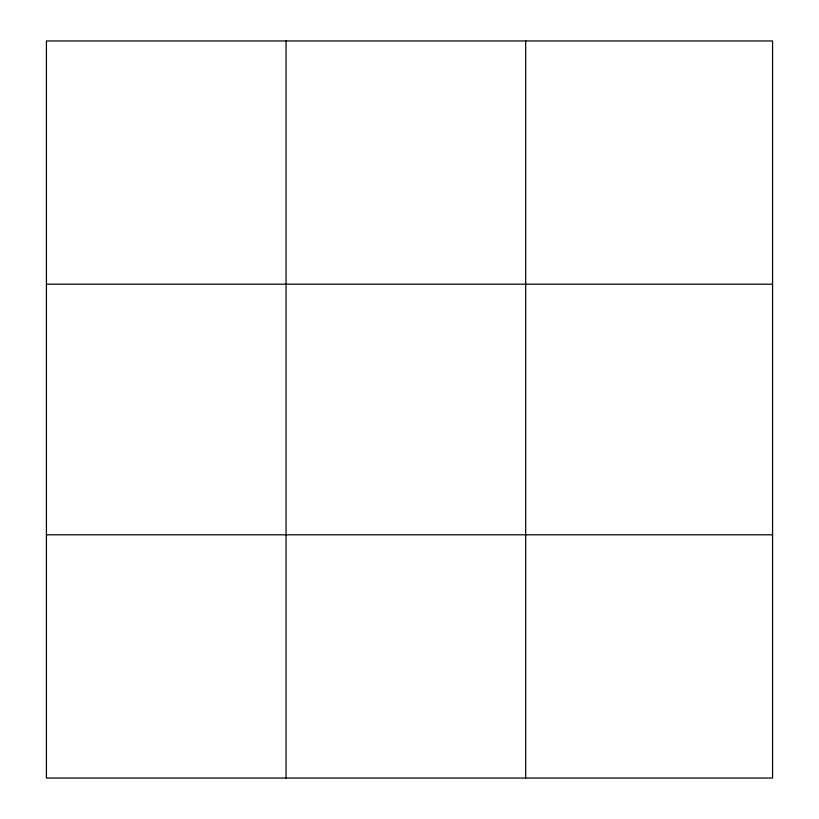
<?xml version="1.0" encoding="UTF-8"?>
<svg xmlns="http://www.w3.org/2000/svg" width="819" height="819" viewBox="0 0 819 819"><rect width="100%" height="100%" fill="white"/><g stroke="black" fill="none" stroke-linecap="round" stroke-linejoin="round"><path stroke-width="1.23" d="M286.056 778.05L286.056 40.95M525.685 778.05L525.685 40.95M46.427 284.193L772.573 284.193M46.427 534.807L772.573 534.807M772.573 759.336L772.573 778.05L46.427 778.05L46.427 40.95L772.573 40.95L772.573 759.336"/></g></svg>
